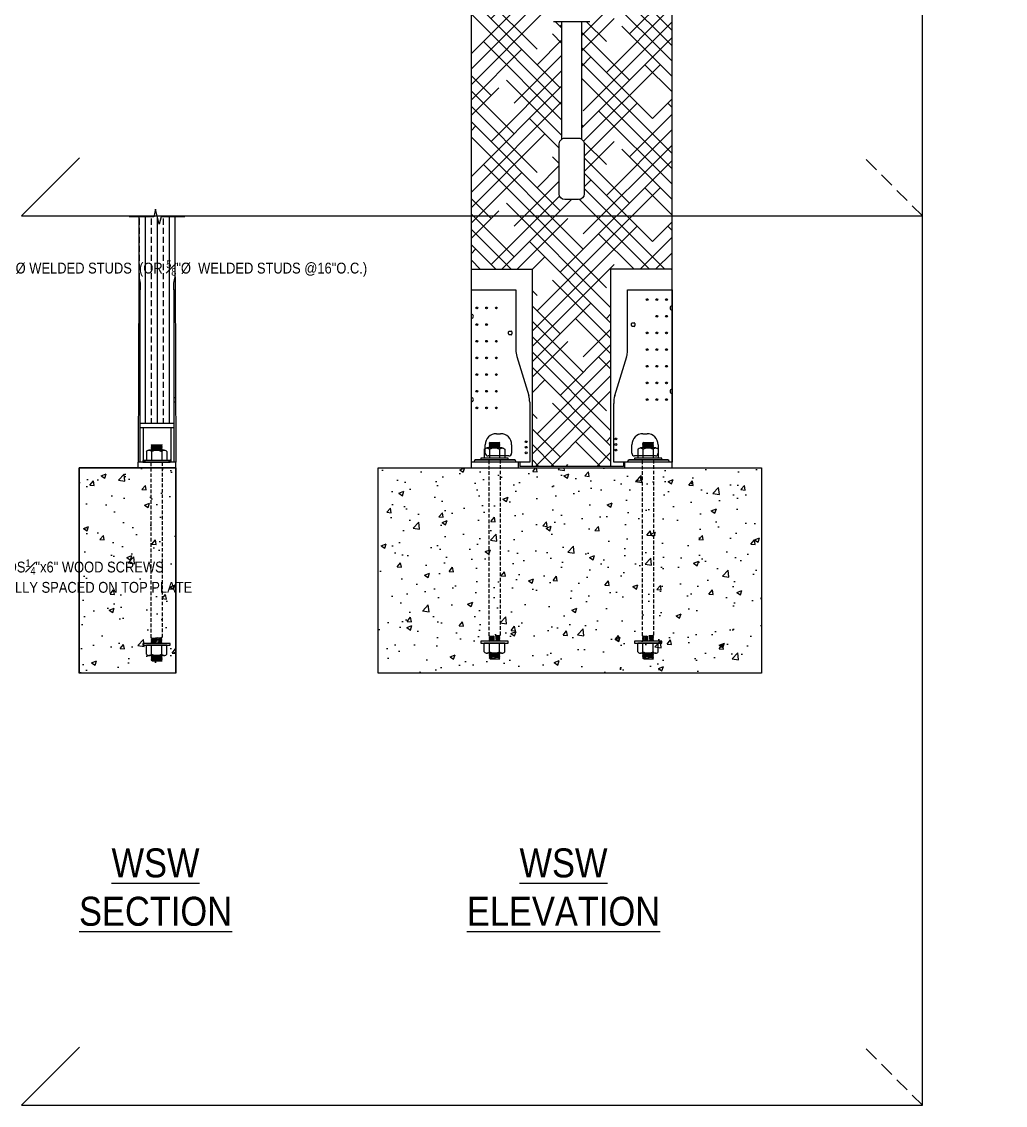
# Model space of a CAD drawing. Header units: inches. Extents: x -2661 to 42767, y -1222 to 9099.
# Drawn here: x 777.4 to 879.1, y 2671.5 to 2783.6 of the extents above; entities that cross this region are included whole.
import ezdxf
from ezdxf import colors
from ezdxf.entities.mleader import LeaderData, LeaderLine
from ezdxf.math import Vec2, Vec3

# ---------------------------------------------------------------- set-up
doc = ezdxf.new("R2010")
doc.units = ezdxf.units.IN
doc.header["$LTSCALE"] = 12
doc.header["$MEASUREMENT"] = 0
doc.linetypes.add('HIDDEN2', pattern=[0.1875, 0.125, -0.0625])
doc.linetypes.add('HIDDEN8', pattern=[0.04625, 0.03125, -0.015])
doc.layers.get('0').update_dxf_attribs({"linetype": 'CONTINUOUS'})
doc.layers.add('S-ANNO-GRID-NONPLOT', color=251, linetype='CONTINUOUS', plot=False)
doc.layers.add('S-ANNO-NONPLOT', color=253, linetype='CONTINUOUS', plot=False, transparency=0.5)
for name, color, linetype in [('S-ANNO-NOTE', 4, 'CONTINUOUS'), ('S-BOLT', 2, 'CONTINUOUS'), ('S-BREAK', 2, 'CONTINUOUS'), ('S-CONC', 4, 'CONTINUOUS'), ('S-SIMPSON', 2, 'CONTINUOUS'), ('S-WOOD', 3, 'CONTINUOUS')]:
    doc.layers.add(name, color=color, linetype=linetype)
doc.layers.add('S-HATCH1', color=1, linetype='CONTINUOUS', transparency=0.5)
doc.layers.add('S-HATCH2', color=2, linetype='CONTINUOUS', transparency=0.5)
doc.styles.add('Arial', font='arial.ttf', dxfattribs={"width": 0.85})

# ---------------------------------------------------------------- blocks, each defined once
blk = doc.blocks.new('Se_24x36_STARTERS_GRID')
for p, q in [((0, 0), (0, 92)), ((-93.21, 0), (-87.21, 6)), ((-93.21, 0), (0, 0)), ((0, -92), (0, 0)), ((-93.21, -92), (-87.21, -86)), ((-93.21, -92), (0, -92))]:
    blk.add_line(p, q)
at = {"linetype": 'HIDDEN2'}
for p, q in [((0, 0), (-6, 6)), ((0, -92), (-6, -86))]:
    blk.add_line(p, q, dxfattribs=at)
blk = doc.blocks.new('SWW18')
for p, q in [((80.897, 20.385), (80.897, 22.572)), ((80.897, 22.572), (84.897, 22.572)), ((84.897, 22.572), (84.897, 17.165)), ((80.897, 20.01), (80.897, 20.385)), ((80.897, 12.885), (80.897, 20.01)), ((84.241, 18.603), (84.241, 18.791)), ((84.303, 18.853), (84.491, 18.853)), ((84.491, 18.541), (84.303, 18.541)), ((84.553, 18.791), (84.553, 18.603)), ((84.984, 16.581), (86.06, 13.064)), ((80.897, 12.51), (80.897, 12.885)), ((80.897, 7.072), (80.897, 12.51)), ((86.147, 12.479), (86.147, 7.072)), ((83.147, 9.635), (83.522, 9.635)), ((82.147, 7.885), (82.147, 8.635)), ((84.522, 8.635), (84.522, 7.885)), ((85.147, 7.072), (80.897, 7.072)), ((80.897, 6.572), (80.897, 7.072)), ((81.147, 7.147), (81.147, 7.072)), ((81.147, 7.147), (81.147, 7.072)), ((84.772, 7.272), (81.272, 7.272)), ((81.272, 7.272), (84.772, 7.272)), ((84.272, 7.635), (82.397, 7.635)), ((84.897, 7.072), (84.897, 7.147)), ((84.897, 7.147), (84.897, 7.072)), ((85.147, 6.572), (85.147, 7.072)), ((86.147, 7.072), (85.147, 7.072)), ((80.897, 6.572), (85.147, 6.572))]:
    blk.add_line(p, q)
for centre in [(81.397, 20.947), (82.272, 20.947), (83.147, 20.947), (81.397, 19.447), (82.272, 19.447), (81.397, 17.947), (82.272, 17.947), (83.147, 17.947), (81.397, 16.447), (82.272, 16.447), (83.147, 16.447), (81.397, 14.947), (82.272, 14.947), (83.147, 14.947), (81.397, 13.447), (82.272, 13.447), (83.147, 13.447), (81.397, 11.947), (82.272, 11.947), (83.147, 11.947), (85.834, 8.912), (85.834, 8.412), (85.834, 7.912)]:
    blk.add_circle(centre, 0.083)
for centre, radius, start, end in [((80.897, 20.197), 0.188, 270, 90), ((84.303, 18.791), 0.0625, 90, 180), ((84.303, 18.603), 0.0625, 180, 270), ((84.491, 18.791), 0.0625, 0, 90), ((84.491, 18.603), 0.0625, 270, 0), ((86.897, 17.165), 2, 180, 197), ((80.897, 12.697), 0.187, 270, 90), ((84.147, 12.479), 2, 0, 17), ((83.147, 8.635), 1, 90, 180), ((83.522, 8.635), 1, 0, 90), ((82.397, 7.885), 0.25, 180, 270), ((84.272, 7.885), 0.25, 270, 0), ((81.272, 7.147), 0.125, 90, 180), ((81.272, 7.147), 0.125, 90, 180), ((84.772, 7.147), 0.125, 0, 90), ((84.772, 7.147), 0.125, 0, 90)]:
    blk.add_arc(centre, radius, start, end)
blk = doc.blocks.new('A$C6B546319')
for p, q in [((1.245, 16), (5.249, 16)), ((1.245, 10.468), (1.245, 16)), ((5.249, 16), (5.249, 14.563)), ((5.249, 14.563), (5.249, 14.188)), ((5.249, 14.188), (5.249, 7.063)), ((1.593, 12.781), (1.593, 12.969)), ((1.656, 13.031), (1.843, 13.031)), ((1.843, 12.719), (1.656, 12.719)), ((1.906, 12.969), (1.906, 12.781)), ((0.087, 6.492), (1.162, 10.008)), ((5.249, 7.063), (5.249, 6.688)), ((5.249, 6.688), (5.249, 0.5)), ((0.003, 0.5), (0.003, 5.782)), ((2.624, 3.063), (2.999, 3.063)), ((1.624, 1.313), (1.624, 2.063)), ((3.999, 2.063), (3.999, 1.313)), ((3.749, 1.063), (1.874, 1.063)), ((0.999, 0.5), (0.003, 0.5)), ((0.999, 0), (0.999, 0.5)), ((5.249, 0.5), (0.999, 0.5)), ((0.999, 0), (5.249, 0)), ((1.249, 0.575), (1.249, 0.5)), ((1.249, 0.575), (1.249, 0.5)), ((4.874, 0.7), (1.374, 0.7)), ((1.374, 0.7), (4.874, 0.7)), ((4.999, 0.5), (4.999, 0.575)), ((4.999, 0.575), (4.999, 0.5)), ((5.249, 0), (5.249, 0.5))]:
    blk.add_line(p, q)
for centre in [(2.999, 15.125), (3.874, 15.125), (4.749, 15.125), (3.874, 13.625), (4.749, 13.625), (2.999, 12.125), (3.874, 12.125), (4.749, 12.125), (2.999, 10.625), (3.874, 10.625), (4.749, 10.625), (2.999, 9.125), (3.874, 9.125), (4.749, 9.125), (2.999, 7.625), (3.874, 7.625), (4.749, 7.625), (2.999, 6.125), (3.874, 6.125), (4.749, 6.125), (0.187, 2.589), (0.187, 2.089), (0.187, 1.589)]:
    blk.add_circle(centre, 0.083)
for centre, radius, start, end in [((5.249, 14.375), 0.188, 90, 270), ((1.656, 12.969), 0.0625, 90, 180), ((1.656, 12.781), 0.0625, 180, 270), ((1.843, 12.969), 0.0625, 0, 90), ((1.843, 12.781), 0.0625, 270, 0), ((-0.751, 10.593), 2, 343, 356.41711), ((5.249, 6.875), 0.188, 90, 270), ((1.999, 5.907), 2, 163, 183.58376), ((2.624, 2.063), 1, 90, 180), ((2.999, 2.063), 1, 0, 90), ((1.874, 1.313), 0.25, 180, 270), ((3.749, 1.313), 0.25, 270, 0), ((1.374, 0.575), 0.125, 90, 180), ((1.374, 0.575), 0.125, 90, 180), ((4.874, 0.575), 0.125, 0, 90), ((4.874, 0.575), 0.125, 0, 90)]:
    blk.add_arc(centre, radius, start, end)
blk = doc.blocks.new('NUT-SM-THREADS-new')
for p, q in [((0.392, 1.437), (-0.5, 1.437)), ((-0.5, 1.437), (-0.391, 1.375)), ((-0.5, 1.312), (-0.391, 1.375)), ((0.5, 1.25), (-0.5, 1.312)), ((-0.5, 1.312), (-0.391, 1.25)), ((-0.5, 1.187), (-0.391, 1.25)), ((0.5, 1.125), (-0.5, 1.187)), ((-0.5, 1.187), (-0.391, 1.125)), ((-0.5, 1.062), (-0.391, 1.125)), ((0.5, 1), (-0.5, 1.062)), ((-0.5, 1.062), (-0.391, 1)), ((-0.5, 0.938), (-0.391, 1)), ((-0.391, 1.375), (0.392, 1.312)), ((-0.391, 1.25), (0.392, 1.187)), ((-0.391, 1.125), (0.392, 1.062)), ((-0.391, 1), (0.392, 0.938)), ((0.5, 1.375), (-0.087, 1.412)), ((0.392, 1.437), (0.392, 1.437)), ((0.392, 1.437), (0.5, 1.375)), ((0.392, 1.312), (0.5, 1.375)), ((0.392, 1.312), (0.5, 1.25)), ((0.392, 1.187), (0.5, 1.25)), ((0.392, 1.187), (0.5, 1.125)), ((0.392, 1.062), (0.5, 1.125)), ((0.392, 1.062), (0.5, 1)), ((0.392, 0.938), (0.5, 1)), ((-0.938, 0.812), (-0.938, 0)), ((-0.938, 0), (-0.844, 0)), ((-0.844, 0), (0.844, 0)), ((-0.703, 0.938), (0.704, 0.938)), ((-0.469, 0.812), (-0.469, 0)), ((0.469, 0.812), (0.469, 0)), ((0.844, 0), (0.939, 0)), ((0.939, 0.812), (0.939, 0))]:
    blk.add_line(p, q)
for centre, radius, start, end in [((-0.703, 0.655), 0.283, 33.89006, 146.10994), ((0, -0.005), 0.943, 60.15828, 119.84172), ((0.704, 0.655), 0.283, 33.89006, 146.10994)]:
    blk.add_arc(centre, radius, start, end)
blk = doc.blocks.new('*U527')
at = {"layer": 'S-BOLT'}
for points in [[(-0.19, 1.41), (-0.19, -1.41), (0, -1.41), (0, 1.41)], [(18.75, 1.41), (18.75, -1.41), (18.94, -1.41), (18.94, 1.41)]]:
    blk.add_lwpolyline(points, close=True, dxfattribs=at)
at = {"layer": 'S-BOLT', "linetype": 'HIDDEN8'}
blk.add_lwpolyline([(18.6, 0.44), (18.67, 0.56), (18.72, -0.1), (18.67, 0.56), (18.75, 0.44), (18.75, -0.57), (18.67, -0.45), (18.6, 0.44), (18.53, 0.56), (18.6, -0.57), (18.67, -0.45), (18.6, -0.57), (18.53, -0.45), (18.46, 0.44), (18.53, 0.56), (18.46, 0.44), (18.39, 0.56), (18.46, -0.57), (18.53, -0.45), (18.46, -0.57), (18.39, -0.45), (18.32, 0.44), (18.39, 0.56), (18.32, 0.44), (18.25, 0.56), (18.32, -0.57), (18.39, -0.45), (18.32, -0.57), (18.25, -0.45), (18.18, 0.44), (18.25, 0.56), (18.18, 0.44), (18.11, 0.57), (18.18, 0.44), (18.25, -0.45), (18.18, -0.57), (0, -0.57), (0, 0.57), (18.11, 0.57)], dxfattribs=at)
at = {"layer": 'S-BOLT', "yscale": 1.125, "zscale": 1.125}
for p, xscale, rotation in [((-0.19, 0), -1.125, 90), ((18.94, 0), 1.125, 270)]:
    blk.add_blockref('NUT-SM-THREADS-new', p, dxfattribs=dict(at, xscale=xscale, rotation=rotation))
blk = doc.blocks.new('STRONG WALL TO STEEL BEAM')
at = {"layer": 'S-ANNO-NOTE'}
ml = blk.add_multileader_mtext('Standard', dxfattribs=at)
ml.set_content('\\A1;FASTEN TOP PLATE TO STEEL BEAM w/ ({\\C221;##}) {\\H0.7x;\\S5#8;}"%%C WELDED STUDS  {\\C221;(OR \\H0.7x;\\S5#8;\\H1.42857x;"%%C  WELDED STUDS @16"O.C.)}\\PEQUALLY SPACED ON TOP PLATE', color=4, style='Arial')
ml.set_leader_properties(color=2)
ml.build(insert=Vec2(0, 0))
ml.multileader.update_dxf_attribs({"dogleg_length": 0.36, "arrow_head_size": 1.31, "scale": 12})
ctx = ml.context
ctx.base_point, ctx.scale, ctx.char_height, ctx.arrow_head_size, ctx.landing_gap_size, ctx.plane_origin = Vec3(11.64, -3.44), 12, 1.125, 1.31, 1.08, Vec3(11.89, 296.23)
notes = []
notes.append((ctx, [(0, (1, 1, 0), (10.14, -3.44), (1, 0), 1.5, [(1, [(0.29, -0.32)], 0, [])])]))
ctx.mtext.insert, ctx.mtext.width, ctx.mtext.flow_direction = Vec3(12.72, -2.83), 23.5035, 5
ml = blk.add_multileader_mtext('Standard', dxfattribs=at)
ml.set_content('\\A1;{\\H0.7x;\\S7#8;}" MAX. SHIM AS NECESSARY FOR TIGHT FIT', color=4, style='Arial')
ml.set_leader_properties(color=2)
ml.build(insert=Vec2(0, 0))
ml.multileader.update_dxf_attribs({"dogleg_length": 0.36, "arrow_head_size": 1.31, "scale": 12})
ctx = ml.context
ctx.base_point, ctx.scale, ctx.char_height, ctx.arrow_head_size, ctx.landing_gap_size, ctx.plane_origin = Vec3(11.35, -13.97), 12, 1.125, 1.31, 1.08, Vec3(11.89, 287.68)
notes.append((ctx, [(0, (1, 1, 0), (9.85, -13.97), (1, 0), 1.5, [(1, [(1.04, -3.88)], 0, [])])]))
ctx.mtext.insert, ctx.mtext.width, ctx.mtext.flow_direction = Vec3(12.43, -13.4), 18.2963, 5
for ctx, leaders in notes:
    for number, flags, end, landing, length, lines in leaders:
        leader = LeaderData()
        leader.index, (leader.has_last_leader_line, leader.has_dogleg_vector, leader.attachment_direction) = number, flags
        leader.last_leader_point, leader.dogleg_vector, leader.dogleg_length = Vec3(end), Vec3(landing), length
        for number, points, colour, breaks in lines:
            line = LeaderLine()
            line.index, line.vertices, line.color, line.breaks = number, Vec3.list(points), colors.encode_raw_color(colour), breaks
            leader.lines.append(line)
        ctx.leaders.append(leader)
blk = doc.blocks.new('STRONG WALL TO WOOD BEAM')
at = {"layer": 'S-ANNO-NOTE'}
ml = blk.add_multileader_mtext('Standard', dxfattribs=at)
ml.set_content('\\A1;FASTEN TOP PLATE TO WOOD BEAM w/ ({\\C221;##}) SDS{\\H0.7x;\\S1#4;\\H1.42857x;"x6" WOOD SCREWS  \\P\\C221;(OR SDS\\H0.7x;\\S1#4;\\H1.42857x;"x6" WOOD SCREWS  @8"O.C.)\\C4; EQUALLY SPACED ON TOP PLATE}', color=4, style='Arial')
ml.set_leader_properties(color=2)
ml.build(insert=Vec2(0, 0))
ml.multileader.update_dxf_attribs({"dogleg_length": 0.36, "arrow_head_size": 1.31, "scale": 12})
ctx = ml.context
ctx.base_point, ctx.scale, ctx.char_height, ctx.arrow_head_size, ctx.landing_gap_size, ctx.plane_origin = Vec3(11.35, -3.58), 12, 1.125, 1.31, 1.08, Vec3(11.89, 296.23)
notes = []
notes.append((ctx, [(0, (1, 1, 0), (9.85, -3.58), (1, 0), 1.5, [(1, [(-0.27, -0.32)], 0, [])])]))
ctx.mtext.insert, ctx.mtext.width, ctx.mtext.flow_direction = Vec3(12.43, -2.98), 28.0404, 5
ml = blk.add_multileader_mtext('Standard', dxfattribs=at)
ml.set_content('\\A1;{\\H0.7x;\\S7#8;}" MAX. SHIM AS NECESSARY FOR TIGHT FIT', color=4, style='Arial')
ml.set_leader_properties(color=2)
ml.build(insert=Vec2(0, 0))
ml.multileader.update_dxf_attribs({"dogleg_length": 0.36, "arrow_head_size": 1.31, "scale": 12})
ctx = ml.context
ctx.base_point, ctx.scale, ctx.char_height, ctx.arrow_head_size, ctx.landing_gap_size, ctx.plane_origin = Vec3(11.35, -13.97), 12, 1.125, 1.31, 1.08, Vec3(11.89, 287.68)
notes.append((ctx, [(0, (1, 1, 0), (9.85, -13.97), (1, 0), 1.5, [(1, [(1.04, -3.88)], 0, [])])]))
ctx.mtext.insert, ctx.mtext.width, ctx.mtext.flow_direction = Vec3(12.43, -13.4), 18.2963, 5
for ctx, leaders in notes:
    for number, flags, end, landing, length, lines in leaders:
        leader = LeaderData()
        leader.index, (leader.has_last_leader_line, leader.has_dogleg_vector, leader.attachment_direction) = number, flags
        leader.last_leader_point, leader.dogleg_vector, leader.dogleg_length = Vec3(end), Vec3(landing), length
        for number, points, colour, breaks in lines:
            line = LeaderLine()
            line.index, line.vertices, line.color, line.breaks = number, Vec3.list(points), colors.encode_raw_color(colour), breaks
            leader.lines.append(line)
        ctx.leaders.append(leader)

msp = doc.modelspace()

# ---------------------------------------------------------------- hatches: boundary and pattern name
at = {"layer": 'S-HATCH1'}
h = msp.add_hatch(dxfattribs=at)
h.set_pattern_fill('HOUND', color=252, scale=18, angle=45, style=0)
h.set_pattern_definition([(45, (-1276.5712, 2054.4985), (2.3864854, 3.97747564), [18, -9]), (135, (-1276.5712, 2054.4985), (2.3864854, -3.97747564), [18, -9])])
h.paths.add_polyline_path([(844.6601, 2826.19692), (839.7175, 2826.19692), (839.7175, 2823.75317), (839.43, 2823.46567), (838.96281, 2823.46567, 0.6), (837.88469, 2823.46567), (837.23781, 2823.46567, 0.780776406), (836.08781, 2823.17817), (835.56791, 2792.84692), (836.14291, 2792.84692, -0.414213562), (836.71791, 2792.27192), (836.71791, 2784.22192, -0.414213562), (836.14291, 2783.64692), (835.28041, 2783.64692), (835.28041, 2771.49489, -0.267949192), (835.56791, 2770.99692), (835.56791, 2765.82192, -0.414213562), (834.99291, 2765.24692), (833.55541, 2765.24692, -0.414213562), (832.98041, 2765.82192), (832.98041, 2770.99692, -0.267949192), (833.26791, 2771.49489), (833.26791, 2783.64692), (832.40541, 2783.64692, -0.414213562), (831.83041, 2784.22192), (831.83041, 2792.27192, -0.414213562), (832.40541, 2792.84692), (832.98041, 2792.84692), (832.98041, 2823.46567), (832.35031, 2823.46567, 0.6), (831.27219, 2823.46567), (830.62531, 2823.46567, 0.6), (829.54719, 2823.46567), (829.08, 2823.46567), (828.7925, 2823.75317), (828.7925, 2826.19692), (823.88823, 2826.19692), (823.88823, 2758.03248), (830.21323, 2758.03248), (830.21323, 2737.64692), (838.3351, 2737.64692), (838.3351, 2758.03248), (844.6601, 2758.03248)])
h = msp.add_hatch(dxfattribs=at)
h.set_pattern_fill('ANSI33', color=252, scale=5, angle=45, style=0)
h.set_pattern_definition([(90, (-2721.088, 1127.9565), (-1.25, 2e-16), []), (90, (-2720.463, 1128.5815), (-1.25, 2e-16), [0.625, -0.3125])])
h.paths.add_polyline_path([(789.64019, 2742.10317), (793.09019, 2742.10317), (793.09019, 2755.90322, -0.065595485), (793.24472, 2757.26371), (793.24544, 2763.46124), (791.79147, 2763.46134), (791.60218, 2762.68299), (791.22361, 2764.23969), (791.03432, 2763.46134), (789.48494, 2763.46134), (789.48494, 2757.26371, -0.065597901), (789.63947, 2755.90317), (789.64019, 2755.90317)])
at = {"layer": 'S-HATCH2'}
h = msp.add_hatch(dxfattribs=at)
h.set_pattern_fill('AR-CONC', color=256, scale=0.75, style=0)
h.set_pattern_definition([(50, (-2721.088, 1138.6182), (5.3794514, -0.470641), [0.5625, -6.1875]), (355, (-2721.088, 1138.618), (-1.040635, 5.641441), [0.45, -4.95]), (100.45144, (-2720.64, 1138.579), (4.338816, 5.1708), [0.4780514, -5.258566]), (46.1842, (-2721.088, 1140.118), (8.00431, -1.241395), [0.84375, -9.28125]), (96.63564, (-2720.421, 1140.015), (7.009965, 7.30589), [0.717078, -7.887853]), (351.18416, (-2721.088, 1140.118), (7.009965, 7.30589), [0.675, -7.425]), (21, (-2720.338, 1139.7432), (4.476803, -3.0196417), [0.5625, -6.1875]), (326, (-2720.338, 1139.743), (1.824865, 5.438625), [0.45, -4.95]), (71.45144, (-2719.965, 1139.4916), (6.301668, 2.4189836), [0.4780514, -5.258566]), (37.5, (-2721.088, 1138.6182), (0.0911989, 2.4967039), [0, -4.89, 0, -5.025, 0, -4.96875]), (7.5, (-2721.088, 1138.6182), (1.9730215, 2.9580878), [0, -2.865, 0, -4.7775, 0, -1.89375]), (327.5, (-2722.7606, 1138.6182), (4.0036683, -0.1691615), [0, -1.875, 0, -5.85, 0, -7.7625]), (317.5, (-2723.5106, 1138.6182), (4.3738963, 0.7507874), [0, -2.4375, 0, -3.885, 0, -5.5125])])
h.paths.add_polyline_path([(783.30581, 2737.50317), (793.30581, 2737.50317), (793.30581, 2716.2399), (783.30581, 2716.2399)])
h = msp.add_hatch(dxfattribs=at)
h.set_pattern_fill('AR-CONC', color=256, scale=0.75, style=0)
h.set_pattern_definition([(50, (-2722.63, 1138.6182), (5.3794514, -0.470641), [0.5625, -6.1875]), (355, (-2722.63, 1138.618), (-1.040635, 5.641441), [0.45, -4.95]), (100.45144, (-2722.182, 1138.579), (4.3388164, 5.1708), [0.4780514, -5.258566]), (46.1842, (-2722.63, 1140.118), (8.00431, -1.241395), [0.84375, -9.28125]), (96.63564, (-2721.963, 1140.015), (7.009965, 7.30589), [0.717078, -7.887853]), (351.18416, (-2722.63, 1140.118), (7.009965, 7.30589), [0.675, -7.425]), (21, (-2721.88, 1139.7432), (4.476803, -3.0196417), [0.5625, -6.1875]), (326, (-2721.88, 1139.743), (1.824865, 5.438625), [0.45, -4.95]), (71.45144, (-2721.507, 1139.4916), (6.301668, 2.4189836), [0.4780514, -5.258566]), (37.5, (-2722.6302, 1138.6182), (0.0911989, 2.4967039), [0, -4.89, 0, -5.025, 0, -4.96875]), (7.5, (-2722.6302, 1138.6182), (1.9730215, 2.9580878), [0, -2.865, 0, -4.7775, 0, -1.89375]), (327.5, (-2724.3027, 1138.6182), (4.0036683, -0.1691615), [0, -1.875, 0, -5.85, 0, -7.7625]), (317.5, (-2725.0527, 1138.6182), (4.3738963, 0.7507874), [0, -2.4375, 0, -3.885, 0, -5.5125])])
h.paths.add_polyline_path([(814.24526, 2737.50317), (853.92306, 2737.50317), (853.92306, 2716.2399), (814.24526, 2716.2399)])

# ---------------------------------------------------------------- linework, layer by layer
at = {"layer": 'S-ANNO-NONPLOT', "linetype": 'ByBlock'}
for points in [[(783.30581, 2737.50317), (793.30581, 2737.50317), (793.30581, 2716.2399), (783.30581, 2716.2399)], [(814.24526, 2737.50317), (853.92306, 2737.50317), (853.92306, 2716.2399), (814.24526, 2716.2399)]]:
    msp.add_lwpolyline(points, close=True, dxfattribs=at)
at = {"layer": 'S-BREAK'}
msp.add_lwpolyline([(794.24544, 2763.46118), (791.79147, 2763.46134), (791.60218, 2762.68299), (791.22361, 2764.23969), (791.03432, 2763.46134), (788.48494, 2763.46134)], dxfattribs=at)
at = {"layer": 'S-CONC'}
msp.add_line((814.62526, 2737.50317), (853.92306, 2737.50317), dxfattribs=at)
msp.add_lwpolyline([(793.30581, 2716.2399), (793.30581, 2737.50317), (783.30581, 2737.50317), (783.30581, 2716.2399)], dxfattribs=at)
at = {"layer": 'S-SIMPSON'}
for p, q in [((789.48494, 2757.26371), (789.42456, 2738.07817)), ((793.24472, 2757.26371), (793.30581, 2738.07817)), ((789.64019, 2755.90317), (789.48494, 2755.90317)), ((789.64019, 2738.07817), (789.64019, 2755.90317)), ((793.09019, 2755.90317), (793.24544, 2755.90317)), ((793.09019, 2755.90317), (793.09019, 2738.07817)), ((789.64019, 2754.25005), (789.48494, 2754.25005)), ((789.64019, 2753.8188), (789.48494, 2753.8188)), ((793.09019, 2753.38755), (793.24544, 2753.38755)), ((793.09019, 2752.9563), (793.24544, 2752.9563)), ((789.64019, 2745.62505), (789.48494, 2745.62505)), ((789.64019, 2745.1938), (789.48494, 2745.1938)), ((793.09019, 2744.76255), (793.24544, 2744.76255)), ((793.09019, 2744.3313), (793.24544, 2744.3313)), ((789.64019, 2742.10317), (793.09019, 2742.10317)), ((789.64019, 2741.67192), (793.09019, 2741.67192)), ((789.92769, 2741.67192), (789.92769, 2738.07817)), ((792.80269, 2741.67192), (792.80269, 2738.07817)), ((789.42456, 2737.50317), (789.42456, 2738.07817)), ((793.30581, 2738.07817), (789.42456, 2738.07817)), ((789.42456, 2737.50317), (793.30581, 2737.50317)), ((789.92769, 2738.36452), (790.21404, 2738.07817)), ((792.37144, 2738.07817), (790.35894, 2738.07817)), ((792.80269, 2738.36452), (792.51634, 2738.07817)), ((793.30581, 2737.50317), (793.30581, 2738.07817))]:
    msp.add_line(p, q, dxfattribs=at)
at = {"layer": 'S-SIMPSON', "extrusion": (0, 0, -1)}
for centre, start, end in [((-784.39937, 2755.99702), 166.0136471, 181.0255186), ((-798.33029, 2755.99702), 358.9744814, 13.9863529)]:
    msp.add_arc(centre, 5.24094, start, end, dxfattribs=at)
at = {"layer": 'S-WOOD'}
for p, q in [((823.88823, 2737.50317), (823.88823, 2827.20317)), ((844.6601, 2737.50317), (844.6601, 2827.20317)), ((789.48494, 2763.46134), (789.48494, 2757.26371)), ((793.24472, 2757.26371), (793.24544, 2763.46134)), ((823.88823, 2758.03248), (830.21323, 2758.03248)), ((830.21323, 2737.64692), (830.21323, 2758.03248)), ((838.3351, 2737.64692), (838.3351, 2758.03248)), ((844.6601, 2758.03248), (838.3351, 2758.03248)), ((828.91948, 2738.07817), (828.91948, 2737.64692)), ((839.62885, 2737.64692), (828.91948, 2737.64692)), ((839.62885, 2738.07817), (839.62885, 2737.64692))]:
    msp.add_line(p, q, dxfattribs=at)
at = {"layer": 'S-WOOD', "color": 1}
for p, q in [((836.14291, 2783.64692), (832.40541, 2783.64692)), ((833.26791, 2771.49489), (833.26791, 2783.64692)), ((835.28041, 2783.64692), (835.28041, 2771.49489)), ((834.99291, 2771.57192), (833.55541, 2771.57192)), ((832.98041, 2765.82192), (832.98041, 2770.99692)), ((835.56791, 2770.99692), (835.56791, 2765.82192)), ((834.99291, 2765.24692), (833.55541, 2765.24692))]:
    msp.add_line(p, q, dxfattribs=at)
at = {"layer": 'S-WOOD', "color": 1, "extrusion": (0, 0, -1)}
for centre, start, end in [((-833.55541, 2770.99692), 0, 60), ((-834.99291, 2770.99692), 120, 180), ((-833.55541, 2765.82192), 270, 0), ((-834.99291, 2765.82192), 180, 270)]:
    msp.add_arc(centre, 0.575, start, end, dxfattribs=at)
at = {"layer": 'S-WOOD', "color": 1}
for centre, start, end in [((833.55541, 2770.99692), 90, 120), ((834.99291, 2770.99692), 60, 90)]:
    msp.add_arc(centre, 0.575, start, end, dxfattribs=at)

# ---------------------------------------------------------------- block references
at = {"layer": 'S-ANNO-GRID-NONPLOT'}
msp.add_blockref('Se_24x36_STARTERS_GRID', (870.57281, 2763.54657), dxfattribs=at)
at = {"layer": 'S-ANNO-NOTE'}
for name, p in [('STRONG WALL TO STEEL BEAM', (733.70792, 2761.7735)), ('STRONG WALL TO WOOD BEAM', (733.70792, 2730.9985))]:
    msp.add_blockref(name, p, dxfattribs=at)
at = {"layer": 'S-BOLT', "color": 0, "linetype": 'ByBlock', "rotation": 270}
for p in [(791.32196, 2738.07817), (826.28875, 2738.30823), (842.17312, 2738.30823)]:
    msp.add_blockref('*U527', p, dxfattribs=at)
at = {"layer": 'S-SIMPSON', "xscale": 1.15, "yscale": 1.15, "zscale": 1.15}
for name, p in [('SWW18', (730.85669, 2729.94529)), ('A$C6B546319', (838.62346, 2737.50317))]:
    msp.add_blockref(name, p, dxfattribs=at)

# ---------------------------------------------------------------- texts
at = {"layer": 'S-ANNO-NOTE', "color": 191, "char_height": 3, "width": 80.1960743, "attachment_point": 5, "style": 'Arial'}
for s, insert in [('{\\LWSW\\PSECTION}', (791.21429, 2694.10217)), ('{\\LWSW\\PELEVATION}', (833.42404, 2694.10217))]:
    msp.add_mtext(s, dxfattribs=dict(at, insert=insert))

doc.saveas('drawing.dxf')
